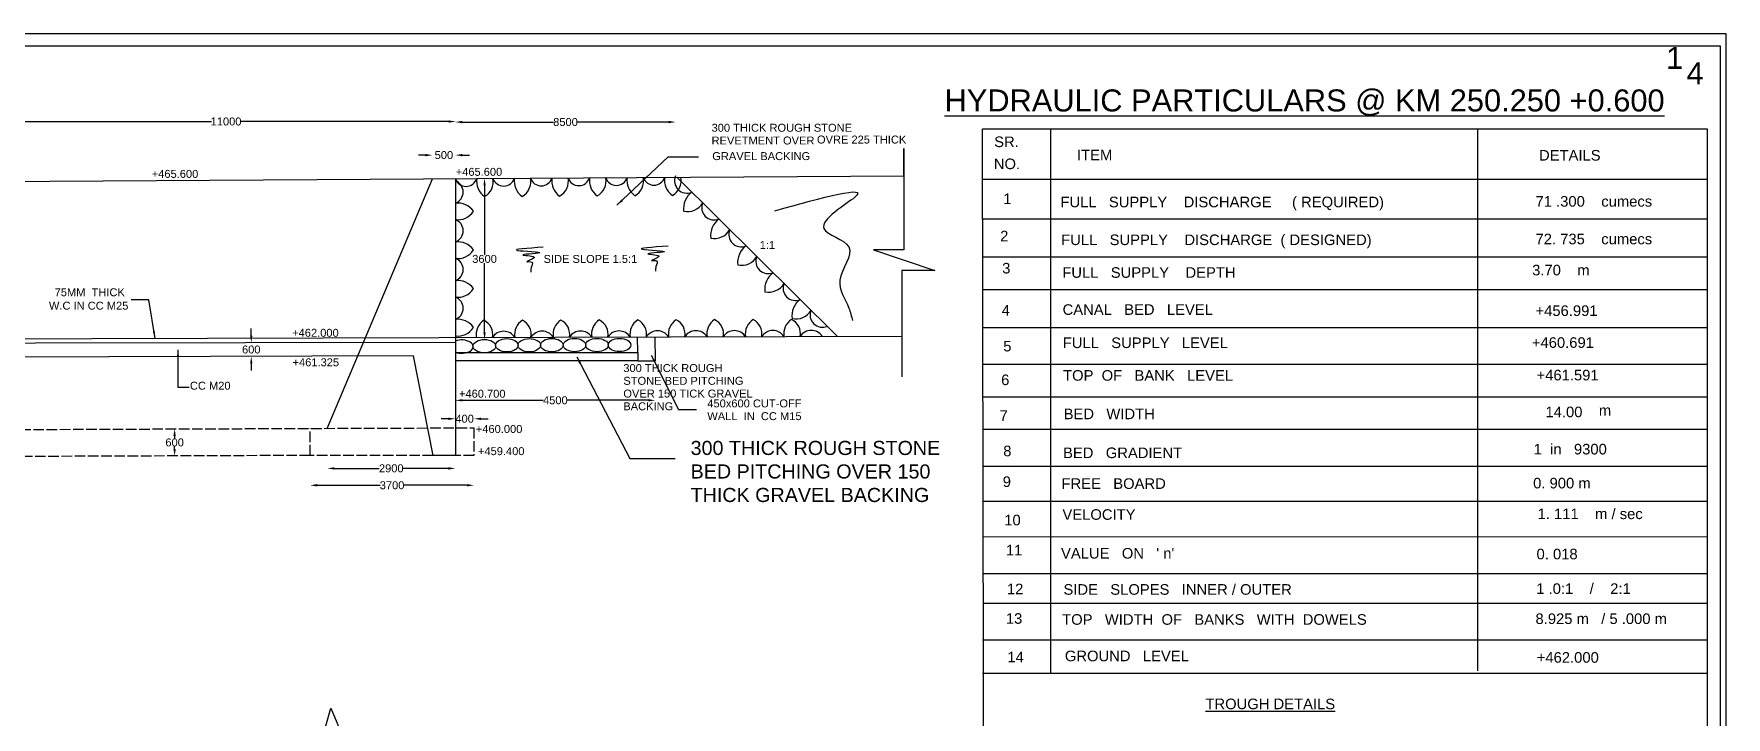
# Model space of a CAD drawing. Header units: inches. Extents: x 23764 to 29375, y 85 to 3606.
# Drawn here: x 27454 to 29373, y 2831 to 3606 of the extents above; entities that cross this region are included whole.
import ezdxf

# ---------------------------------------------------------------- set-up
doc = ezdxf.new("R2010")
doc.units = ezdxf.units.IN
doc.header["$MEASUREMENT"] = 0
doc.linetypes.add('ACAD_ISO02W100', pattern=[15, 12, -3])
doc.layers.add('DIMENSIONS', color=255, linetype='Continuous')
doc.layers.add('TEXT', color=1, linetype='Continuous')
doc.styles.get("Standard").update_dxf_attribs({"font": 'arial.ttf', "height": 9})
doc.dimstyles.get("Standard").update_dxf_attribs({"dimtxt": 12, "dimasz": 8, "dimexe": 0.18, "dimexo": 0.0625, "dimgap": 0.09, "dimtad": 0, "dimtih": 1, "dimtoh": 1, "dimdec": 4, "dimzin": 0, "dimdsep": 46, "dimtxsty": 'Standard', "dimcen": 0.09, "dimse1": 1, "dimse2": 1, "dimadec": 0, "dimazin": 0, "dimtfac": 1, "dimtdec": 4, "dimtofl": 0, "dimtmove": 0, "dimatfit": 3, "dimfxl": 1, "dimtolj": 1, "dimtzin": 0, "dimarcsym": 0})

# ---------------------------------------------------------------- blocks, each defined once
blk = doc.blocks.new('*D17')
at = {"layer": 'Defpoints', "color": 0, "transparency": 16777216}
for p in [(27932.3, 3506.8), (27411.2, 3438.9), (27932.3, 3445.2)]:
    blk.add_point(p, dxfattribs=at)
at = {"layer": 'DIMENSIONS', "color": 0, "lineweight": -2, "transparency": 16777216}
for p, q in [((27419.2, 3506.8), (27655.2, 3506.8)), ((27924.3, 3506.8), (27688.3, 3506.8))]:
    blk.add_line(p, q, dxfattribs=at)
at = {"layer": 'DIMENSIONS', "color": 0, "transparency": 16777216}
for points in [[(27419.2, 3508.1), (27419.2, 3505.4), (27411.2, 3506.8)], [(27924.3, 3508.1), (27924.3, 3505.4), (27932.3, 3506.8)]]:
    blk.add_solid(points, dxfattribs=at)
at = {"layer": 'DIMENSIONS', "color": 0, "transparency": 16777216, "insert": (27671.8, 3506.8), "char_height": 9, "attachment_point": 5}
blk.add_mtext('\\A1;11000', dxfattribs=at)
blk = doc.blocks.new('*D18')
at = {"layer": 'Defpoints', "color": 0, "transparency": 16777216}
for p in [(28181.7, 3506.2), (27931.9, 3442.1), (28181.7, 3445)]:
    blk.add_point(p, dxfattribs=at)
at = {"layer": 'DIMENSIONS', "color": 0, "lineweight": -2, "transparency": 16777216}
for p, q in [((27939.9, 3506.2), (28043.3, 3506.2)), ((28173.7, 3506.2), (28070.3, 3506.2))]:
    blk.add_line(p, q, dxfattribs=at)
at = {"layer": 'DIMENSIONS', "color": 0, "transparency": 16777216}
for points in [[(27939.9, 3507.5), (27939.9, 3504.8), (27931.9, 3506.2)], [(28173.7, 3507.5), (28173.7, 3504.8), (28181.7, 3506.2)]]:
    blk.add_solid(points, dxfattribs=at)
at = {"layer": 'DIMENSIONS', "color": 0, "transparency": 16777216, "insert": (28056.8, 3506.2), "char_height": 9, "attachment_point": 5}
blk.add_mtext('\\A1;8500', dxfattribs=at)
blk = doc.blocks.new('*D45')
at = {"layer": 'Defpoints', "color": 0, "transparency": 16777216}
for p in [(27700.3, 3255.9), (27700.4, 3240.4), (27700.4, 3240.4)]:
    blk.add_point(p, dxfattribs=at)
at = {"layer": 'DIMENSIONS', "color": 0, "lineweight": -2, "transparency": 16777216}
for p, q in [((27700.4, 3263.9), (27700.4, 3271.9)), ((27700.4, 3232.4), (27700.4, 3224.4))]:
    blk.add_line(p, q, dxfattribs=at)
at = {"layer": 'DIMENSIONS', "color": 0, "transparency": 16777216}
for points in [[(27699.1, 3263.9), (27701.7, 3263.9), (27700.4, 3255.9)], [(27699.1, 3232.4), (27701.7, 3232.4), (27700.4, 3240.4)]]:
    blk.add_solid(points, dxfattribs=at)
at = {"layer": 'DIMENSIONS', "color": 0, "transparency": 16777216, "insert": (27700.4, 3248.1), "char_height": 9, "attachment_point": 5}
blk.add_mtext('\\A1;600', dxfattribs=at)
blk = doc.blocks.new('*D46')
at = {"layer": 'Defpoints', "color": 0, "transparency": 16777216}
for p in [(28158.7, 3235.3), (27931.9, 3190.1), (28158.7, 3190.5)]:
    blk.add_point(p, dxfattribs=at)
at = {"layer": 'DIMENSIONS', "color": 0, "lineweight": -2, "transparency": 16777216}
for p, q in [((27939.9, 3190.5), (28031.6, 3190.5)), ((28150.7, 3190.5), (28059, 3190.5))]:
    blk.add_line(p, q, dxfattribs=at)
at = {"layer": 'DIMENSIONS', "color": 0, "transparency": 16777216}
for points in [[(27939.9, 3191.9), (27939.9, 3189.2), (27931.9, 3190.5)], [(28150.7, 3191.9), (28150.7, 3189.2), (28158.7, 3190.5)]]:
    blk.add_solid(points, dxfattribs=at)
at = {"layer": 'DIMENSIONS', "color": 0, "transparency": 16777216, "insert": (28045.3, 3190.5), "char_height": 9, "attachment_point": 5}
blk.add_mtext('\\A1;4500', dxfattribs=at)
blk = doc.blocks.new('*D47')
at = {"layer": 'Defpoints', "color": 0, "transparency": 16777216}
for p in [(27953, 3169.6), (27931.9, 3159.2), (27953, 3159.3)]:
    blk.add_point(p, dxfattribs=at)
at = {"layer": 'DIMENSIONS', "color": 0, "lineweight": -2, "transparency": 16777216}
for p, q in [((27923.9, 3169.6), (27915.9, 3169.6)), ((27961, 3169.6), (27969, 3169.6))]:
    blk.add_line(p, q, dxfattribs=at)
at = {"layer": 'DIMENSIONS', "color": 0, "transparency": 16777216}
for points in [[(27923.9, 3170.9), (27923.9, 3168.2), (27931.9, 3169.6)], [(27961, 3170.9), (27961, 3168.2), (27953, 3169.6)]]:
    blk.add_solid(points, dxfattribs=at)
at = {"layer": 'DIMENSIONS', "color": 0, "transparency": 16777216, "insert": (27942.4, 3169.6), "char_height": 9, "attachment_point": 5}
blk.add_mtext('\\A1;400', dxfattribs=at)
blk = doc.blocks.new('*D48')
at = {"layer": 'Defpoints', "color": 0, "transparency": 16777216}
for p in [(27786.6, 3158.7), (27931.9, 3158.7), (27931.9, 3113.3)]:
    blk.add_point(p, dxfattribs=at)
at = {"layer": 'DIMENSIONS', "color": 0, "lineweight": -2, "transparency": 16777216}
for p, q in [((27794.6, 3113.3), (27845.6, 3113.3)), ((27923.9, 3113.3), (27872.8, 3113.3))]:
    blk.add_line(p, q, dxfattribs=at)
at = {"layer": 'DIMENSIONS', "color": 0, "transparency": 16777216}
for points in [[(27794.6, 3114.6), (27794.6, 3111.9), (27786.6, 3113.3)], [(27923.9, 3114.6), (27923.9, 3111.9), (27931.9, 3113.3)]]:
    blk.add_solid(points, dxfattribs=at)
at = {"layer": 'DIMENSIONS', "color": 0, "transparency": 16777216, "insert": (27859.2, 3113.3), "char_height": 9, "attachment_point": 5}
blk.add_mtext('\\A1;2900', dxfattribs=at)
blk = doc.blocks.new('*D49')
at = {"layer": 'Defpoints', "color": 0, "transparency": 16777216}
for p in [(27767.2, 3128), (27953, 3128), (27953, 3094.1)]:
    blk.add_point(p, dxfattribs=at)
at = {"layer": 'DIMENSIONS', "color": 0, "lineweight": -2, "transparency": 16777216}
for p, q in [((27775.2, 3094.1), (27846.6, 3094.1)), ((27945, 3094.1), (27873.6, 3094.1))]:
    blk.add_line(p, q, dxfattribs=at)
at = {"layer": 'DIMENSIONS', "color": 0, "transparency": 16777216}
for points in [[(27775.2, 3095.5), (27775.2, 3092.8), (27767.2, 3094.1)], [(27945, 3095.5), (27945, 3092.8), (27953, 3094.1)]]:
    blk.add_solid(points, dxfattribs=at)
at = {"layer": 'DIMENSIONS', "color": 0, "transparency": 16777216, "insert": (27860.1, 3094.1), "char_height": 9, "attachment_point": 5}
blk.add_mtext('\\A1;3700', dxfattribs=at)
blk = doc.blocks.new('*D50')
at = {"layer": 'Defpoints', "color": 0, "transparency": 16777216}
for p in [(27613.3, 3158.1), (27613.5, 3127.4), (27613.5, 3127.4)]:
    blk.add_point(p, dxfattribs=at)
at = {"layer": 'DIMENSIONS', "color": 0, "lineweight": -2, "transparency": 16777216}
for p, q in [((27613.5, 3150.1), (27613.5, 3147.4)), ((27613.5, 3135.4), (27613.5, 3138.1))]:
    blk.add_line(p, q, dxfattribs=at)
at = {"layer": 'DIMENSIONS', "color": 0, "transparency": 16777216}
for points in [[(27612.1, 3150.1), (27614.8, 3150.1), (27613.5, 3158.1)], [(27612.1, 3135.4), (27614.8, 3135.4), (27613.5, 3127.4)]]:
    blk.add_solid(points, dxfattribs=at)
at = {"layer": 'DIMENSIONS', "color": 0, "transparency": 16777216, "insert": (27613.5, 3142.7), "char_height": 9, "attachment_point": 5}
blk.add_mtext('\\A1;600', dxfattribs=at)
blk = doc.blocks.new('*D175')
at = {"layer": 'Defpoints', "color": 0, "transparency": 16777216}
for p in [(27964.3, 3442.3), (27964.8, 3259.5), (27965, 3259.5)]:
    blk.add_point(p, dxfattribs=at)
at = {"layer": 'DIMENSIONS', "color": 0, "lineweight": -2, "transparency": 16777216}
for p, q in [((27965, 3434.3), (27965, 3355.6)), ((27965, 3267.5), (27965, 3346.2))]:
    blk.add_line(p, q, dxfattribs=at)
at = {"layer": 'DIMENSIONS', "color": 0, "transparency": 16777216}
for points in [[(27963.7, 3434.3), (27966.3, 3434.3), (27965, 3442.3)], [(27963.7, 3267.5), (27966.3, 3267.5), (27965, 3259.5)]]:
    blk.add_solid(points, dxfattribs=at)
at = {"layer": 'DIMENSIONS', "color": 0, "transparency": 16777216, "insert": (27965, 3350.9), "char_height": 9, "attachment_point": 5}
blk.add_mtext('\\A1;3600', dxfattribs=at)
blk = doc.blocks.new('*D176')
at = {"layer": 'Defpoints', "color": 0, "transparency": 16777216}
for p in [(27905.9, 3468.7), (27905.9, 3441.9), (27931.9, 3441.9)]:
    blk.add_point(p, dxfattribs=at)
at = {"layer": 'DIMENSIONS', "color": 0, "lineweight": -2, "transparency": 16777216}
for p, q in [((27897.9, 3468.7), (27889.9, 3468.7)), ((27939.9, 3468.7), (27947.9, 3468.7))]:
    blk.add_line(p, q, dxfattribs=at)
at = {"layer": 'DIMENSIONS', "color": 0, "transparency": 16777216}
for points in [[(27897.9, 3470), (27897.9, 3467.3), (27905.9, 3468.7)], [(27939.9, 3470), (27939.9, 3467.3), (27931.9, 3468.7)]]:
    blk.add_solid(points, dxfattribs=at)
at = {"layer": 'DIMENSIONS', "color": 0, "transparency": 16777216, "insert": (27918.9, 3468.7), "char_height": 9, "attachment_point": 5}
blk.add_mtext('\\A1;500', dxfattribs=at)

msp = doc.modelspace()

# ---------------------------------------------------------------- linework, layer by layer
at = {"color": 0}
for points in [[(27931.87564, 3442.07992), (27931.87564, 3127.98307), (27906.73349, 3127.98307), (27884.36507, 3241.04677), (27193.07393, 3238.62027), (27193.03947, 3261.32256)], [(27786.60411, 3158.7031), (27905.9292, 3441.91968)], [(28183.0873, 3443.63131), (28365.37229, 3263.1024)], [(27931.87564, 3256.25448), (25550.48301, 3252.41048)], [(27931.87564, 3244.93211), (28138.67941, 3244.93211), (28138.62876, 3262.34139)], [(28138.67941, 3244.93211), (28138.67941, 3235.27899), (27931.87564, 3235.27899)], [(28138.67941, 3235.27899), (28158.74016, 3235.27899), (28158.66127, 3262.39966)]]:
    msp.add_lwpolyline(points, dxfattribs=at)
at = {"color": 0, "linetype": 'ACAD_ISO02W100'}
for points in [[(27228.27103, 3156.66606), (27953.02135, 3159.31027), (27953.02135, 3127.98307), (27931.87564, 3127.98307)], [(27906.73349, 3127.98307), (27767.297, 3127.98307), (27767.18518, 3158.63225)], [(27767.18518, 3127.98307), (27245.04756, 3126.09444)]]:
    msp.add_lwpolyline(points, dxfattribs=at)
at = {"color": 0}
for centre, radius, start, end in [((27944.0212, 3446.0453), 12.77649, 198.08123818, 342.62642796), ((27927.23881, 3426.80319), 13.50561, 290.07968042, 69.92031958), ((27977.55245, 3439.08895), 21.56763, 171.6252228, 234.12655188), ((27955.73045, 3438.43759), 19.16825, 298.62637038, 11.7563714), ((27986.64216, 3446.30851), 12.77649, 198.08123818, 342.62642796), ((28020.17342, 3439.35217), 21.56763, 171.6252228, 234.12655188), ((27998.35142, 3438.7008), 19.16825, 298.62637038, 11.7563714), ((28029.26313, 3446.57172), 12.77649, 198.08123818, 342.62642796), ((28062.79439, 3439.61538), 21.56763, 171.6252228, 234.12655188), ((28040.97239, 3438.96401), 19.16825, 298.62637038, 11.7563714), ((28071.8841, 3446.83493), 12.77649, 198.08123818, 342.62642796), ((28105.41535, 3439.87859), 21.56763, 171.6252228, 234.12655188), ((28083.59336, 3439.22722), 19.16825, 298.62637038, 11.7563714), ((28114.50507, 3447.09814), 12.77649, 198.08123818, 342.62642796), ((28148.03632, 3440.1418), 21.56763, 171.6252228, 234.12655188), ((28126.21432, 3439.49043), 19.16825, 298.62637038, 11.7563714), ((28157.12603, 3447.36135), 12.77649, 198.08123818, 342.62642796), ((28190.65729, 3440.40501), 21.56763, 171.6252228, 234.12655188), ((28168.83529, 3439.75364), 19.16825, 298.62637038, 11.7563714), ((28194.42254, 3439.4785), 13.89063, 156.488353, 294.06628735), ((28214.18702, 3407.87672), 23.59497, 126.69704139, 186.86195808), ((27934.46342, 3392.38982), 21.88224, 35.50970659, 96.79164661), ((27935.11764, 3415.19354), 19.90699, 260.62719927, 329.53321063), ((28195.12932, 3424.52891), 19.95524, 257.35534854, 330.08173855), ((28225.1627, 3409.03449), 13.89063, 156.488353, 294.06628735), ((27927.23881, 3382.86763), 13.50561, 290.07968042, 69.92031958), ((28244.92718, 3377.43271), 23.59497, 126.69704139, 186.86195808), ((28225.86948, 3394.0849), 19.95524, 257.35534854, 330.08173855), ((28255.90286, 3378.59047), 13.89063, 156.488353, 294.06628735), ((27934.46342, 3348.45426), 21.88224, 35.50970659, 96.79164661), ((27935.11764, 3371.25798), 19.90699, 260.62719927, 329.53321063), ((28275.66734, 3346.98869), 23.59497, 126.69704139, 186.86195808), ((27927.23881, 3338.93208), 13.50561, 290.07968042, 69.92031958), ((28256.60964, 3363.64088), 19.95524, 257.35534854, 330.08173855), ((28286.64302, 3348.14646), 13.89063, 156.488353, 294.06628735), ((27934.46342, 3304.51871), 21.88224, 35.50970659, 96.79164661), ((28306.4075, 3316.54468), 23.59497, 126.69704139, 186.86195808), ((28287.3498, 3333.19686), 19.95524, 257.35534854, 330.08173855), ((28317.38318, 3317.70244), 13.89063, 156.488353, 294.06628735), ((27935.11764, 3327.32242), 19.90699, 260.62719927, 329.53321063), ((27927.23881, 3294.99652), 13.50561, 290.07968042, 69.92031958), ((28337.14766, 3286.10066), 23.59497, 126.69704139, 186.86195808), ((27934.46342, 3260.58315), 21.88224, 35.50970659, 96.79164661), ((28280.05746, 3265.85343), 19.37569, 122.71909405, 189.37512029), ((28261.63005, 3266.00972), 17.99824, 349.56755411, 63.77119995), ((28323.6665, 3265.98029), 19.37569, 122.71909405, 189.37512029), ((28305.23909, 3266.13657), 17.99824, 349.56755411, 63.77119995), ((28318.08996, 3302.75285), 19.95524, 257.35534854, 330.08173855), ((28348.12334, 3287.25843), 13.89063, 156.488353, 294.06628735), ((27935.11764, 3283.38687), 19.90699, 260.62719927, 329.53321063), ((27974.79416, 3264.96548), 19.37569, 122.71909405, 189.37512029), ((27956.36675, 3265.12177), 17.99824, 349.56755411, 63.77119995), ((27986.70001, 3253.95209), 14.905, 32.38854825, 147.94477653), ((28018.40321, 3265.09233), 19.37569, 122.71909405, 189.37512029), ((27999.9758, 3265.24862), 17.99824, 349.56755411, 63.77119995), ((28030.30905, 3254.07894), 14.905, 32.38854825, 147.94477653), ((28062.01225, 3265.21918), 19.37569, 122.71909405, 189.37512029), ((28043.58484, 3265.37547), 17.99824, 349.56755411, 63.77119995), ((28073.9181, 3254.20579), 14.905, 32.38854825, 147.94477653), ((28105.62129, 3265.34603), 19.37569, 122.71909405, 189.37512029), ((28087.19388, 3265.50232), 17.99824, 349.56755411, 63.77119995), ((28117.52714, 3254.33264), 14.905, 32.38854825, 147.94477653), ((28149.23033, 3265.47288), 19.37569, 122.71909405, 189.37512029), ((28130.80292, 3265.62917), 17.99824, 349.56755411, 63.77119995), ((28161.13618, 3254.45949), 14.905, 32.38854825, 147.94477653), ((28192.83938, 3265.59973), 19.37569, 122.71909405, 189.37512029), ((28174.41196, 3265.75602), 17.99824, 349.56755411, 63.77119995), ((28204.74522, 3254.58634), 14.905, 32.38854825, 147.94477653), ((28236.44842, 3265.72658), 19.37569, 122.71909405, 189.37512029), ((28218.02101, 3265.88287), 17.99824, 349.56755411, 63.77119995), ((28248.35426, 3254.71319), 14.905, 32.38854825, 147.94477653), ((28291.96331, 3254.84004), 14.905, 32.38854825, 147.94477653), ((28335.57235, 3254.96689), 14.905, 32.38854825, 147.94477653)]:
    msp.add_arc(centre, radius, start, end, dxfattribs=at)
msp.add_ellipse((27939.25836, 3251.4424), major_axis=(-12.79623, 0.01278), ratio=0.5902958228, start_param=0.9564020654, end_param=5.3279620572, dxfattribs=at)
for centre in [(27964.77597, 3251.94873), (27990.17007, 3252.9573), (28015.76188, 3253.01174), (28041.35369, 3253.08145), (28066.94549, 3253.15163), (28092.53729, 3253.22206), (28118.1291, 3253.27651)]:
    msp.add_ellipse(centre, major_axis=(-12.79623, 0.01278), ratio=0.5902958228, dxfattribs=at)
for points in [[(28294.40803, 3405.59523), (28384.97135, 3420.86183), (28349.9146, 3385.38942), (28378.00497, 3364.73459), (28367.89934, 3326.65645), (28378.2366, 3295.2252), (28382.2816, 3281.08113)], [(28031.59543, 3364.17874), (28002.42061, 3360.62089), (28027.21237, 3357.74723), (28008.72128, 3355.28409), (28021.18562, 3352.27361), (28012.83041, 3347.75786), (28018.58317, 3347.34734), (28017.89834, 3341.05268), (28017.35043, 3335.85272)], [(28173.1329, 3365.41366), (28143.95808, 3361.85581), (28168.74984, 3358.98216), (28150.25876, 3356.51901), (28162.7231, 3353.50853), (28154.36788, 3348.99278), (28160.12065, 3348.58226), (28159.43582, 3342.2876), (28158.88791, 3337.08764)]]:
    msp.add_spline(points, degree=3, dxfattribs=at)
at = {"layer": 'DIMENSIONS', "color": 0}
for points in [[(29373.18873, 3606.2754), (23764.39154, 3606.2754), (23764.39154, 84.60532), (29373.18873, 84.60532)], [(29366.41367, 114.6951), (23784.97955, 114.6951), (23784.97955, 3592.72952), (29366.41367, 3592.72952)]]:
    msp.add_lwpolyline(points, close=True, dxfattribs=at)
for points in [[(28529.59482, 3498.62712), (29351.73636, 3498.62712), (29351.73636, 2674.1451), (28531.44318, 2674.1451), (28529.59482, 3498.62712)], [(28606.92264, 3498.62712), (28606.92264, 2880.42892)], [(29091.33272, 3498.62712), (29091.33272, 2883.63387)], [(27411.06982, 3438.86361), (28440.72279, 3445.22237), (28440.72279, 3476.00739), (28440.72279, 3361.23604), (28406.31841, 3361.23604), (28475.72551, 3337.62423), (28438.32944, 3337.62423), (28438.32944, 3217.15867)], [(28529.72333, 3441.29987), (29351.73636, 3441.29987)], [(28529.82395, 3396.41988), (29351.73636, 3396.41988)], [(28529.72333, 3353.16037), (29351.73636, 3353.16037)], [(28529.72333, 3316.30333), (29351.73636, 3316.30333)], [(25550.48301, 3254.81295), (28438.32944, 3263.21317)], [(28529.72333, 3273.03639), (29351.73636, 3273.03639)], [(28529.72333, 3231.37193), (29351.73636, 3231.37193)], [(28529.72333, 3194.51489), (29351.73636, 3194.51489)], [(28529.72333, 3157.65787), (29351.73636, 3157.65787)], [(28529.72333, 3115.99341), (29351.73636, 3115.99341)], [(28529.72333, 3075.93142), (29351.73636, 3075.93142)], [(28530.63258, 3035.72044), (29351.73636, 3035.86943)], [(28530.72599, 2994.05617), (29351.73636, 2994.20495)], [(28530.80143, 2960.40426), (29351.73636, 2960.55288)], [(28529.72333, 2918.88841), (29351.73636, 2918.88841)], [(28529.72333, 2880.88726), (29351.73636, 2880.88726)], [(27240.90026, 2793.22304), (27776.80429, 2791.59421), (27790.77664, 2841.21799), (27820.78951, 2769.31384), (27830.41928, 2793.99113), (28442.89388, 2792.12957)]]:
    msp.add_lwpolyline(points, dxfattribs=at)

# ---------------------------------------------------------------- texts
for s, p in [('1', (29305.13241, 3566.52614)), ('4', (29328.2343, 3549.10179)), ('%%UHYDRAULIC PARTICULARS @ KM 250.250 +0.600', (28486.7566, 3518.21087))]:
    msp.add_text(s, height=25, dxfattribs=at).set_placement(p)
at = {"layer": 'DIMENSIONS', "color": 0, "insert": (28198.69679, 3144.48964), "char_height": 16, "width": 295.7872468, "attachment_point": 1}
msp.add_mtext('300 THICK ROUGH STONE BED PITCHING OVER 150 THICK GRAVEL BACKING', dxfattribs=at)
at = {"layer": 'TEXT', "color": 0}
for s, height, p in [('300 THICK ROUGH STONE', 9, (28222.4844, 3495.21709)), ('REVETMENT OVER ', 9, (28222.4844, 3480.75939)), ('OVRE 225 THICK', 9, (28342.01489, 3481.85227)), ('SR.', 12, (28543.01869, 3477.79961)), ('ITEM', 12, (28636.96921, 3462.78184)), ('DETAILS', 12, (29160.93705, 3462.49587)), ('GRAVEL BACKING', 9, (28223.24918, 3463.05483)), ('NO.', 12, (28542.60113, 3452.77)), ('+465.600', 9, (27587.53562, 3442.9099)), ('+465.600', 9, (27932.25835, 3445.21846)), ('1', 12, (28553.29651, 3413.18574)), ('FULL   SUPPLY    DISCHARGE     ( REQUIRED)', 12, (28618.13888, 3409.52336)), ('71 .300    cumecs', 12, (29156.98507, 3410.22183)), ('2', 12, (28549.7657, 3370.85672)), ('FULL   SUPPLY    DISCHARGE  ( DESIGNED)', 12, (28619.00517, 3366.62853)), ('72. 735    cumecs', 12, (29156.98507, 3367.5358)), ('1:1', 9, (28277.08737, 3362.19888)), ('SIDE SLOPE 1.5:1', 9, (28031.95954, 3346.43495)), ('3', 12, (28552.11954, 3334.4067)), ('FULL   SUPPLY    DEPTH', 12, (28620.26256, 3329.50892)), ('3.70    m', 12, (29153.12781, 3332.26054)), ('W.C IN CC M25', 9, (27470.94356, 3293.392)), ('75MM  THICK', 9, (27477.39475, 3308.58114)), ('4', 12, (28551.53187, 3286.68134)), ('CANAL   BED   LEVEL', 12, (28620.61036, 3287.46063)), ('+456.991', 12, (29156.97987, 3286.20529)), ('+462.000', 9, (27746.79193, 3262.63283)), ('5', 12, (28553.28817, 3245.97289)), ('FULL   SUPPLY   LEVEL', 12, (28620.81367, 3249.79797)), ('+460.691', 12, (29152.8259, 3250.04074)), ('+461.325', 9, (27747.22577, 3229.1457)), ('300 THICK ROUGH', 9, (28122.40975, 3222.60051)), ('TOP  OF   BANK   LEVEL', 12, (28621.12787, 3212.76774)), ('+461.591', 12, (29158.1664, 3213.13375)), ('CC M20', 9, (27630.84205, 3202.58363)), ('STONE BED PITCHING', 9, (28122.40975, 3208.14281)), ('6', 12, (28550.93433, 3207.75917)), ('+460.700', 9, (27935.98272, 3193.50247)), ('OVER 150 TICK GRAVEL', 9, (28122.40975, 3193.6851)), ('BACKING', 9, (28122.40975, 3179.22739)), ('450x600 CUT-OFF', 9, (28217.64953, 3182.50938)), ('WALL  IN  CC M15', 9, (28217.64953, 3168.05167)), ('7', 12, (28549.16895, 3167.19385)), ('BED   WIDTH', 12, (28621.82745, 3169.08617)), ('14.00', 12, (29168.25467, 3171.33701)), ('m', 12, (29228.78416, 3173.11559)), ('+460.000', 9, (27955.10707, 3153.50622)), ('+459.400', 9, (27957.49771, 3128.33298)), ('8', 12, (28553.28936, 3127.08278)), ('BED   GRADIENT', 12, (28621.12558, 3124.96384)), ('1  in   9300', 12, (29154.88379, 3129.12631)), ('9', 12, (28552.69945, 3092.19456)), ('FREE   BOARD', 12, (28619.37669, 3090.01859)), ('0. 900 m', 12, (29154.29035, 3090.5903)), ('10', 12, (28554.46483, 3048.6897)), ('VELOCITY', 12, (28620.42579, 3054.94768)), ('1. 111    m / sec', 12, (29159.3215, 3055.76549)), ('11', 12, (28556.23025, 3014.59132)), ("VALUE   ON   ' n'", 12, (28618.82403, 3010.98635)), ('0. 018', 12, (29158.13466, 3010.11516)), ('12', 12, (28557.40717, 2970.49859)), ('SIDE   SLOPES   INNER / OUTER', 12, (28621.60518, 2969.94581)), ('1 .0:1    /    2:1', 12, (29157.84007, 2970.89933)), ('13', 12, (28556.23025, 2936.98809)), ('TOP   WIDTH  OF   BANKS   WITH  DOWELS', 12, (28620.08416, 2935.8937)), ('8.925 m   / 5 .000 m', 12, (29156.95218, 2936.74752)), ('14', 12, (28557.99034, 2893.29465)), ('GROUND   LEVEL', 12, (28623.18237, 2894.49464)), ('+462.000', 12, (29158.37501, 2892.84356)), ('%%UTROUGH DETAILS', 12, (28782.58031, 2840.10192))]:
    msp.add_text(s, height=height, dxfattribs=at).set_placement(p)

# ---------------------------------------------------------------- dimensions: what is measured, and where the dimension line sits
at = {"layer": 'DIMENSIONS', "color": 0}
for base, p1, p2, text, picture, middle in [((27932.25835, 3506.7546), (27411.24514, 3438.8647), (27932.25835, 3445.21846), '11000', '*D17', (27671.75175, 3506.7546)), ((28181.68513, 3506.17633), (27931.87564, 3442.07992), (28181.68513, 3445.01997), '8500', '*D18', (28056.78038, 3506.17633)), ((27905.9292, 3468.66908), (27931.87564, 3441.91968), (27905.9292, 3441.91968), '500', '*D176', (27918.90242, 3468.66908)), ((28158.74016, 3190.52509), (27931.87564, 3190.12401), (28158.74016, 3235.27899), '4500', '*D46', (28045.3079, 3190.52509)), ((27953.02135, 3169.55933), (27931.87564, 3159.23312), (27953.02135, 3159.31027), '400', '*D47', (27942.44849, 3169.55933)), ((27931.87564, 3113.2512), (27786.60411, 3158.7031), (27931.87564, 3158.7031), '2900', '*D48', (27859.23987, 3113.2512)), ((27953.02135, 3094.13844), (27767.18518, 3127.98307), (27953.02135, 3127.98307), '3700', '*D49', (27860.10326, 3094.13844))]:
    dim = msp.add_linear_dim(base=base, p1=p1, p2=p2, text=text, dimstyle='Standard', dxfattribs=at)
    dim.commit()
    dim.dimension.update_dxf_attribs({"geometry": picture, "text_midpoint": middle})
for base, p1, p2, text, picture, middle in [((27964.99497, 3259.50229), (27964.33414, 3442.28037), (27964.78351, 3259.50229), '3600', '*D175', (27964.99497, 3350.89133)), ((27700.38827, 3240.40099), (27700.33393, 3255.88073), (27700.38827, 3240.40099), '600', '*D45', (27700.38827, 3248.14086)), ((27613.45997, 3127.42703), (27613.34913, 3158.07099), (27613.45997, 3127.42703), '600', '*D50', (27613.45997, 3142.74901))]:
    dim = msp.add_linear_dim(base=base, p1=p1, p2=p2, angle=90, text=text, dimstyle='Standard', dxfattribs=at)
    dim.commit()
    dim.dimension.update_dxf_attribs({"geometry": picture, "text_midpoint": middle})

# ---------------------------------------------------------------- leaders
for points in [[(28115.18812, 3411.88286), (28173.16127, 3466.74257), (28207.74174, 3466.74257)], [(27591.32196, 3260.74938), (27584.28282, 3304.51619), (27564.22009, 3304.51619)], [(27617.29998, 3247.78663), (27617.29998, 3205.57665), (27630.02636, 3205.57665)], [(28069.59612, 3239.81515), (28129.84857, 3124.49015), (28181.01265, 3124.49015)], [(28154.08418, 3241.8325), (28185.05192, 3179.96719), (28205.24826, 3179.96719)]]:
    msp.add_leader(points, dimstyle='Standard', override={"dimgap": 0.09, "dimtad": 0}, dxfattribs=at)

doc.saveas('drawing.dxf')
